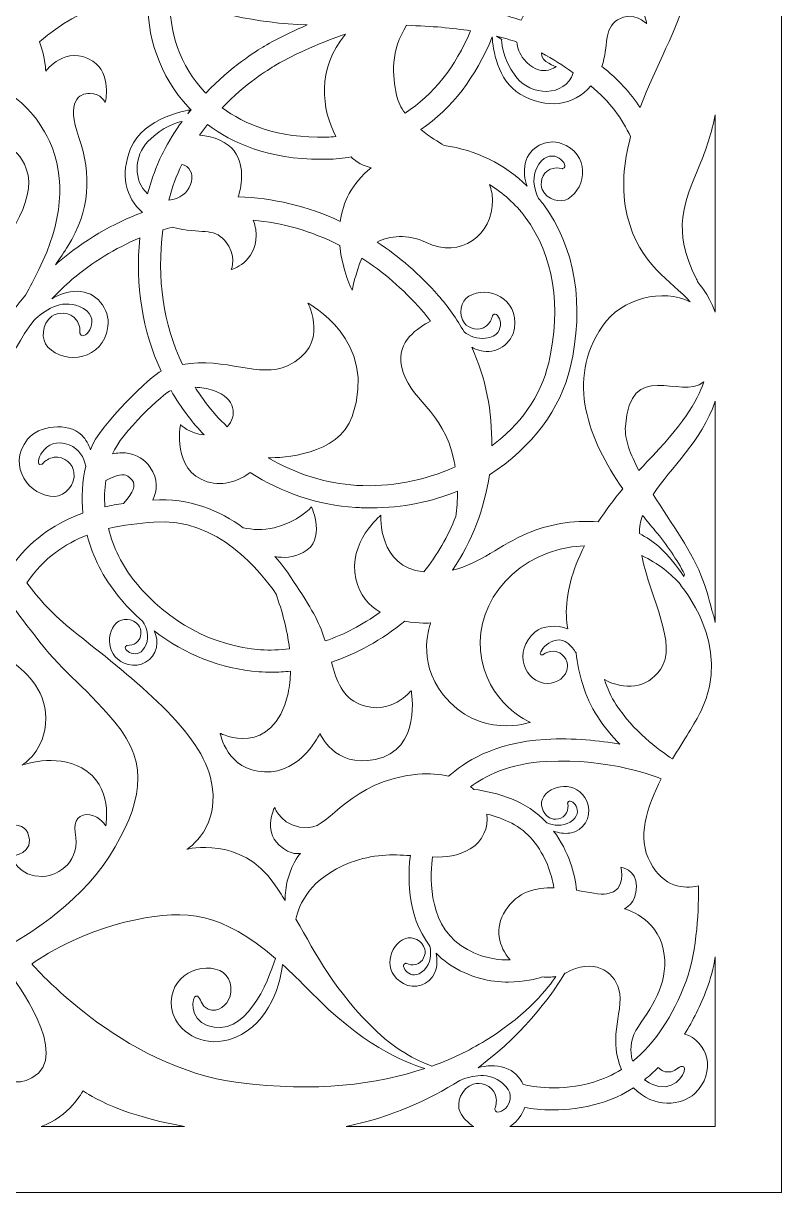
# Model space of a CAD drawing. Header units: inches. Extents: x 1.5 to 6.8, y -11.7 to 0.
# Drawn here: x 4.37 to 6.833, y -11.693 to -7.894 of the extents above; entities that cross this region are included whole.
import ezdxf

# ---------------------------------------------------------------- set-up
doc = ezdxf.new("R2010")
doc.units = ezdxf.units.IN
doc.header["$MEASUREMENT"] = 0
doc.layers.add('Layer 1', color=7, linetype='Continuous')

msp = doc.modelspace()

# ---------------------------------------------------------------- linework, layer by layer
at = {"layer": 'Layer 1', "lineweight": 0}
for points, knots in [([(6.416, -2.468), (6.3725, -2.2996), (6.2525, -1.928), (5.993, -1.6735), (5.6731, -1.3598), (5.4509, -1.284), (5.1934, -1.196), (5.0702, -1.1539), (4.9306, -1.106), (4.7617, -1.0254), (4.399, -0.8519), (4.2579, -0.3713), (4.2566, -0.3666), (4.2566, -0.3666), (4.1529, 0), (4.1529, 0), (4.1529, 0), (4.0493, -0.3666), (4.0493, -0.3666), (4.048, -0.3714), (3.9088, -0.851), (3.5442, -1.0254), (3.3753, -1.106), (3.2356, -1.1539), (3.1125, -1.196), (2.855, -1.284), (2.6327, -1.3598), (2.3129, -1.6735), (2.0534, -1.928), (1.9334, -2.2996), (1.8899, -2.468), (1.8899, -2.468), (1.473, -2.468), (1.473, -2.468), (1.473, -2.468), (1.473, -11.6929), (1.473, -11.6929), (1.473, -11.6929), (6.8329, -11.6929), (6.8329, -11.6929), (6.8329, -11.6929), (6.8329, -2.468), (6.8329, -2.468), (6.8329, -2.468), (6.416, -2.468), (6.416, -2.468)], [0, 0, 0, 0, 1, 1, 1, 2, 2, 2, 3, 3, 3, 4, 4, 4, 5, 5, 5, 6, 6, 6, 7, 7, 7, 8, 8, 8, 9, 9, 9, 10, 10, 10, 11, 11, 11, 12, 12, 12, 13, 13, 13, 14, 14, 14, 15, 15, 15, 15]), ([(6.2864, -7.7877), (6.2174, -7.7843), (6.1935, -7.822), (6.1935, -7.822), (6.1935, -7.822), (6.1156, -7.7818), (6.0436, -7.819), (6.0216, -7.8303), (6.0001, -7.8544), (5.9866, -7.8832), (5.9655, -7.876), (5.9427, -7.8695), (5.9183, -7.8636), (5.9292, -7.8271), (5.9386, -7.789), (5.9455, -7.7491), (5.9622, -7.6534), (5.9604, -7.5577), (5.9416, -7.4667), (5.9995, -7.5055), (6.0755, -7.5361), (6.1726, -7.5361), (6.1931, -7.5361), (6.2147, -7.5346), (6.2372, -7.5316), (6.3451, -7.5174), (6.4229, -7.4757), (6.4792, -7.4238), (6.5269, -7.5347), (6.555, -7.6683), (6.5204, -7.81), (6.4967, -7.9071), (6.4241, -8.0318), (6.373, -8.1672), (6.3426, -8.1203), (6.3019, -8.0743), (6.2487, -8.0335), (6.2726, -7.9661), (6.2528, -7.9119), (6.3, -7.8819), (6.3514, -7.8491), (6.3944, -7.8952), (6.3944, -7.8952), (6.3944, -7.8952), (6.381, -7.7922), (6.2864, -7.7877)], [0, 0, 0, 0, 1, 1, 1, 2, 2, 2, 3, 3, 3, 4, 4, 4, 5, 5, 5, 6, 6, 6, 7, 7, 7, 8, 8, 8, 9, 9, 9, 10, 10, 10, 11, 11, 11, 12, 12, 12, 13, 13, 13, 14, 14, 14, 15, 15, 15, 15]), ([(4.514, -8.6174), (4.5859, -8.5037), (4.5919, -8.3842), (4.55, -8.2645), (4.5081, -8.1449), (4.55, -8.121), (4.5859, -8.121), (4.6219, -8.121), (4.6355, -8.151), (4.6355, -8.151), (4.6355, -8.151), (4.658, -8.0568), (4.595, -8.0164), (4.507, -7.96), (4.442, -8.0493), (4.442, -8.0493), (4.442, -8.0493), (4.4419, -8.0077), (4.4221, -7.9539), (4.5596, -7.8301), (4.7182, -7.8044), (4.7746, -7.7995), (4.7668, -7.934), (4.8134, -8.0663), (4.9052, -8.165), (4.908, -8.1681), (4.9111, -8.1713), (4.9143, -8.1744), (4.9107, -8.1786), (4.9072, -8.1827), (4.9037, -8.1871), (4.9037, -8.1871), (4.91, -8.1748), (4.91, -8.1748), (4.91, -8.1748), (4.7598, -8.1967), (4.718, -8.3004), (4.684, -8.3846), (4.7007, -8.4598), (4.7565, -8.5081), (4.66, -8.5438), (4.5671, -8.5978), (4.4815, -8.6709), (4.4789, -8.6732), (4.4763, -8.6756), (4.4736, -8.678), (4.4886, -8.6563), (4.5025, -8.6354), (4.514, -8.6174)], [0, 0, 0, 0, 1, 1, 1, 2, 2, 2, 3, 3, 3, 4, 4, 4, 5, 5, 5, 6, 6, 6, 7, 7, 7, 8, 8, 8, 9, 9, 9, 10, 10, 10, 11, 11, 11, 12, 12, 12, 13, 13, 13, 14, 14, 14, 15, 15, 15, 16, 16, 16, 16]), ([(5.1527, -7.9674), (5.1259, -7.9831), (5.0445, -8.0339), (4.9618, -8.1202), (4.9605, -8.1189), (4.9592, -8.1175), (4.9579, -8.1162), (4.8799, -8.0323), (4.8402, -7.9198), (4.8463, -7.8051), (4.9755, -7.8578), (5.1245, -7.8926), (5.2919, -7.8986), (5.2435, -7.9191), (5.1953, -7.9427), (5.1527, -7.9674)], [0, 0, 0, 0, 1, 1, 1, 2, 2, 2, 3, 3, 3, 4, 4, 4, 5, 5, 5, 5]), ([(5.5817, -8.1269), (5.5681, -8.0636), (5.5619, -7.9812), (5.6145, -7.8998), (5.6967, -7.9024), (5.7645, -7.9086), (5.8224, -7.9176), (5.7738, -8.0345), (5.7008, -8.1259), (5.6098, -8.1852), (5.5965, -8.1672), (5.5861, -8.1477), (5.5817, -8.1269)], [0, 0, 0, 0, 1, 1, 1, 2, 2, 2, 3, 3, 3, 4, 4, 4, 4]), ([(5.385, -8.2613), (5.3747, -8.2621), (5.3645, -8.2631), (5.3541, -8.2633), (5.1949, -8.2673), (5.0866, -8.2208), (5.0154, -8.1676), (5.0906, -8.0898), (5.1646, -8.0436), (5.1889, -8.0295), (5.256, -7.9905), (5.341, -7.9534), (5.4159, -7.9285), (5.3223, -8.0412), (5.3382, -8.1734), (5.385, -8.2613)], [0, 0, 0, 0, 1, 1, 1, 2, 2, 2, 3, 3, 3, 4, 4, 4, 5, 5, 5, 5]), ([(6.3167, -9.4063), (6.2867, -9.4425), (6.26, -9.4783), (6.2372, -9.5136), (6.1542, -9.5061), (6.071, -9.5234), (6.0076, -9.5502), (5.9182, -9.5878), (5.8549, -9.649), (5.7639, -9.6699), (5.8271, -9.5763), (5.8676, -9.4699), (5.8837, -9.3602), (6.023, -9.2724), (6.1158, -9.1421), (6.1462, -9.0125), (6.1939, -8.8094), (6.1626, -8.6206), (6.0579, -8.4803), (6.0532, -8.4742), (6.048, -8.4688), (6.0432, -8.4629), (6.0279, -8.4305), (6.0184, -8.3879), (6.0441, -8.3511), (6.0892, -8.2866), (6.1489, -8.3586), (6.122, -8.3651), (6.1212, -8.3653), (6.1204, -8.3656), (6.1196, -8.3658), (6.1072, -8.362), (6.0938, -8.3622), (6.0811, -8.3677), (6.0522, -8.3797), (6.0471, -8.4158), (6.0555, -8.4337), (6.071, -8.4668), (6.1137, -8.4788), (6.1396, -8.4632), (6.2003, -8.4262), (6.2107, -8.3165), (6.1169, -8.2834), (6.0708, -8.267), (6.0119, -8.2943), (6.0002, -8.3483), (5.9943, -8.3753), (5.998, -8.4003), (6.0064, -8.4226), (5.933, -8.3508), (5.8403, -8.305), (5.7368, -8.2901), (5.7185, -8.28), (5.6894, -8.2621), (5.6611, -8.2386), (5.7608, -8.1702), (5.8403, -8.0676), (5.8926, -7.9377), (5.8949, -7.9748), (5.9085, -8.0792), (5.9838, -8.1235), (6.0696, -8.1737), (6.1577, -8.1622), (6.2129, -8.0968), (6.2746, -8.1465), (6.3154, -8.205), (6.3424, -8.2616), (6.3197, -8.3461), (6.3108, -8.4328), (6.3315, -8.5187), (6.3703, -8.6791), (6.4761, -8.7306), (6.5359, -8.7983), (6.4476, -8.7547), (6.3134, -8.7846), (6.2506, -8.8774), (6.1305, -9.0546), (6.206, -9.2457), (6.3167, -9.4063)], [0, 0, 0, 0, 1, 1, 1, 2, 2, 2, 3, 3, 3, 4, 4, 4, 5, 5, 5, 6, 6, 6, 7, 7, 7, 8, 8, 8, 9, 9, 9, 10, 10, 10, 11, 11, 11, 12, 12, 12, 13, 13, 13, 14, 14, 14, 15, 15, 15, 16, 16, 16, 17, 17, 17, 18, 18, 18, 19, 19, 19, 20, 20, 20, 21, 21, 21, 22, 22, 22, 23, 23, 23, 24, 24, 24, 25, 25, 25, 26, 26, 26, 26]), ([(5.9068, -7.9346), (5.9305, -7.9405), (5.9525, -7.9472), (5.9727, -7.9543), (5.9746, -7.9736), (5.9816, -7.9923), (5.9953, -8.0094), (6.0492, -8.0753), (6.1004, -8.0339), (6.1004, -8.0339), (6.1004, -8.0339), (6.0519, -8.0204), (6.0523, -7.989), (6.0899, -8.0088), (6.1227, -8.0309), (6.1561, -8.0545), (6.1296, -8.1341), (6.0168, -8.1305), (5.9693, -8.0662), (5.9211, -8.001), (5.9234, -7.9464), (5.9234, -7.9464), (5.9234, -7.9464), (5.9068, -7.9346), (5.9068, -7.9346)], [0, 0, 0, 0, 1, 1, 1, 2, 2, 2, 3, 3, 3, 4, 4, 4, 5, 5, 5, 6, 6, 6, 7, 7, 7, 8, 8, 8, 8]), ([(3.8482, -8.2764), (3.8877, -8.1903), (3.9465, -8.1383), (4.002, -8.1066), (4.0427, -8.1774), (4.0653, -8.2454), (4.0771, -8.2899), (4.023, -8.277), (3.955, -8.2812), (3.9232, -8.3662), (3.8837, -8.4718), (4.0042, -8.6218), (4.0716, -8.7115), (4.1226, -8.7792), (4.1428, -8.8366), (4.1495, -8.8607), (4.1495, -8.8607), (4.1495, -8.8729), (4.1495, -8.8729), (4.1495, -8.8729), (4.1502, -8.8703), (4.1511, -8.8667), (4.152, -8.8703), (4.1526, -8.8729), (4.1526, -8.8729), (4.1526, -8.8729), (4.1527, -8.8607), (4.1527, -8.8607), (4.1595, -8.8366), (4.1796, -8.7792), (4.2306, -8.7115), (4.2981, -8.6218), (4.4185, -8.4718), (4.3791, -8.3662), (4.3472, -8.2812), (4.2791, -8.277), (4.2251, -8.2899), (4.2369, -8.2454), (4.2596, -8.1774), (4.3002, -8.1066), (4.3558, -8.1383), (4.4145, -8.1903), (4.454, -8.2764), (4.5095, -8.3976), (4.4961, -8.5411), (4.4195, -8.6935), (4.405, -8.7223), (4.3903, -8.7504), (4.3759, -8.7769), (4.1524, -9.0407), (4.1228, -9.3896), (4.2941, -9.7151), (4.2628, -9.7731), (4.2501, -9.8385), (4.2454, -9.8903), (4.1966, -9.8337), (4.1704, -9.7745), (4.1571, -9.736), (4.1571, -9.736), (4.1451, -9.736), (4.1451, -9.736), (4.1319, -9.7745), (4.1056, -9.8337), (4.0568, -9.8903), (4.0521, -9.8385), (4.0394, -9.7731), (4.008, -9.7151), (4.1795, -9.3896), (4.1499, -9.0407), (3.9263, -8.7769), (3.9119, -8.7504), (3.8971, -8.7223), (3.8827, -8.6935), (3.8062, -8.5411), (3.7927, -8.3976), (3.8482, -8.2764)], [0, 0, 0, 0, 1, 1, 1, 2, 2, 2, 3, 3, 3, 4, 4, 4, 5, 5, 5, 6, 6, 6, 7, 7, 7, 8, 8, 8, 9, 9, 9, 10, 10, 10, 11, 11, 11, 12, 12, 12, 13, 13, 13, 14, 14, 14, 15, 15, 15, 16, 16, 16, 17, 17, 17, 18, 18, 18, 19, 19, 19, 20, 20, 20, 21, 21, 21, 22, 22, 22, 23, 23, 23, 24, 24, 24, 25, 25, 25, 25]), ([(6.5629, -8.7389), (6.5607, -8.7342), (6.5588, -8.7297), (6.5564, -8.7249), (6.4753, -8.5636), (6.5155, -8.4747), (6.5654, -8.3572), (6.5886, -8.3025), (6.6056, -8.2471), (6.6175, -8.191), (6.6175, -8.191), (6.6175, -8.8319), (6.6175, -8.8319), (6.5937, -8.7704), (6.5624, -8.7368), (6.5624, -8.7368), (6.5624, -8.7368), (6.5626, -8.7377), (6.5629, -8.7389)], [0, 0, 0, 0, 1, 1, 1, 2, 2, 2, 3, 3, 3, 4, 4, 4, 5, 5, 5, 6, 6, 6, 6]), ([(4.7749, -8.2764), (4.8236, -8.228), (4.8697, -8.215), (4.8856, -8.2118), (4.8632, -8.2428), (4.842, -8.2764), (4.8235, -8.3133), (4.8175, -8.3225), (4.8135, -8.3313), (4.8112, -8.3395), (4.796, -8.3731), (4.7829, -8.4089), (4.7729, -8.447), (4.7272, -8.4076), (4.7277, -8.3235), (4.7749, -8.2764)], [0, 0, 0, 0, 1, 1, 1, 2, 2, 2, 3, 3, 3, 4, 4, 4, 5, 5, 5, 5]), ([(5.3992, -8.5369), (5.2926, -8.4873), (5.1802, -8.4606), (5.0673, -8.4571), (5.0763, -8.4299), (5.0929, -8.3615), (5.0539, -8.3079), (5.034, -8.2806), (4.9883, -8.2593), (4.9414, -8.2568), (4.9501, -8.2446), (4.9589, -8.233), (4.9679, -8.2218), (5.0468, -8.282), (5.1652, -8.3352), (5.3373, -8.3352), (5.3433, -8.3352), (5.3495, -8.3352), (5.3557, -8.3351), (5.3826, -8.3344), (5.4087, -8.3316), (5.4343, -8.3276), (5.4474, -8.3399), (5.4607, -8.3491), (5.4737, -8.3542), (5.4827, -8.3576), (5.4911, -8.3602), (5.4996, -8.3628), (5.4354, -8.4141), (5.4074, -8.4766), (5.3992, -8.5369)], [0, 0, 0, 0, 1, 1, 1, 2, 2, 2, 3, 3, 3, 4, 4, 4, 5, 5, 5, 6, 6, 6, 7, 7, 7, 8, 8, 8, 9, 9, 9, 10, 10, 10, 10]), ([(4.8418, -8.4682), (4.8525, -8.4266), (4.867, -8.3875), (4.8846, -8.3517), (4.887, -8.3524), (4.8894, -8.3531), (4.8919, -8.3542), (4.9413, -8.376), (4.9153, -8.4625), (4.8418, -8.4682)], [0, 0, 0, 0, 1, 1, 1, 2, 2, 2, 3, 3, 3, 3]), ([(5.8837, -8.4175), (5.928, -8.4445), (5.9676, -8.4797), (6.0001, -8.5233), (6.092, -8.6461), (6.119, -8.8142), (6.0761, -8.996), (6.0497, -9.109), (5.9807, -9.1997), (5.891, -9.2662), (5.8933, -9.1561), (5.872, -9.0458), (5.8261, -8.9454), (5.8343, -8.9499), (5.8431, -8.9539), (5.8529, -8.9567), (5.9062, -8.9718), (5.9581, -8.9326), (5.9651, -8.8842), (5.9795, -8.7862), (5.8777, -8.7439), (5.8163, -8.7802), (5.7903, -8.7957), (5.781, -8.8388), (5.8031, -8.8681), (5.815, -8.8838), (5.8492, -8.8963), (5.8736, -8.8765), (5.8844, -8.8678), (5.8909, -8.856), (5.8933, -8.8434), (5.8939, -8.8427), (5.8945, -8.8423), (5.8951, -8.8416), (5.9134, -8.8208), (5.9493, -8.9073), (5.8711, -8.9166), (5.8434, -8.9201), (5.8202, -8.9106), (5.8013, -8.8961), (5.778, -8.8541), (5.7501, -8.8143), (5.7175, -8.7775), (5.6565, -8.7088), (5.5898, -8.6512), (5.5192, -8.6042), (5.5588, -8.5831), (5.6167, -8.5766), (5.6777, -8.6053), (5.7916, -8.6592), (5.8936, -8.5814), (5.8936, -8.4677), (5.8936, -8.4517), (5.89, -8.4346), (5.8837, -8.4175)], [0, 0, 0, 0, 1, 1, 1, 2, 2, 2, 3, 3, 3, 4, 4, 4, 5, 5, 5, 6, 6, 6, 7, 7, 7, 8, 8, 8, 9, 9, 9, 10, 10, 10, 11, 11, 11, 12, 12, 12, 13, 13, 13, 14, 14, 14, 15, 15, 15, 16, 16, 16, 17, 17, 17, 18, 18, 18, 18]), ([(5.5982, -9.0075), (5.6207, -9.1198), (5.7331, -9.1421), (5.7692, -9.3169), (5.7704, -9.3231), (5.7712, -9.3289), (5.7722, -9.3349), (5.6709, -9.3802), (5.5579, -9.4011), (5.4526, -9.3948), (5.3526, -9.3886), (5.2538, -9.357), (5.1652, -9.3051), (5.2084, -9.3052), (5.393, -9.2979), (5.4377, -9.1705), (5.5248, -8.9223), (5.2938, -8.8027), (5.2938, -8.8027), (5.2938, -8.8027), (5.3688, -8.9402), (5.2278, -9.006), (5.1369, -9.0484), (5.0274, -8.9768), (4.8864, -9.0024), (4.8241, -8.8716), (4.8021, -8.7212), (4.8231, -8.5641), (4.8332, -8.5611), (4.8433, -8.5581), (4.8534, -8.5554), (4.9509, -8.5811), (4.9845, -8.5546), (5.0238, -8.5994), (5.0659, -8.6471), (5.0449, -8.6935), (5.0449, -8.6935), (5.0449, -8.6935), (5.1259, -8.6712), (5.1259, -8.5814), (5.1259, -8.5632), (5.1218, -8.547), (5.1157, -8.533), (5.21, -8.5414), (5.3052, -8.5678), (5.3974, -8.615), (5.4052, -8.6973), (5.4378, -8.7608), (5.4378, -8.7608), (5.4378, -8.7608), (5.4484, -8.7032), (5.4694, -8.6566), (5.537, -8.7003), (5.6023, -8.7557), (5.6636, -8.825), (5.674, -8.8367), (5.6833, -8.8493), (5.6927, -8.8616), (5.6521, -8.881), (5.582, -8.9266), (5.5982, -9.0075)], [0, 0, 0, 0, 1, 1, 1, 2, 2, 2, 3, 3, 3, 4, 4, 4, 5, 5, 5, 6, 6, 6, 7, 7, 7, 8, 8, 8, 9, 9, 9, 10, 10, 10, 11, 11, 11, 12, 12, 12, 13, 13, 13, 14, 14, 14, 15, 15, 15, 16, 16, 16, 17, 17, 17, 18, 18, 18, 19, 19, 19, 20, 20, 20, 20]), ([(4.4713, -9.4306), (4.5057, -9.4301), (4.5392, -9.3926), (4.5339, -9.3515), (4.531, -9.3291), (4.5042, -9.2977), (4.469, -9.3036), (4.4534, -9.3061), (4.4404, -9.3142), (4.4309, -9.3253), (4.43, -9.3256), (4.4292, -9.3258), (4.4282, -9.326), (4.3985, -9.3361), (4.436, -9.2287), (4.5185, -9.2632), (4.5512, -9.2768), (4.5661, -9.3036), (4.5719, -9.3323), (4.5608, -9.3823), (4.5575, -9.4337), (4.5631, -9.4852), (4.4806, -9.5142), (4.4041, -9.5626), (4.3404, -9.6449), (4.2115, -9.3714), (4.2341, -9.0847), (4.4037, -8.8586), (4.4357, -8.8277), (4.4917, -8.7882), (4.5514, -8.8131), (4.634, -8.8475), (4.5681, -8.9309), (4.5545, -8.9026), (4.554, -8.9017), (4.5535, -8.901), (4.5531, -8.9001), (4.5543, -8.8856), (4.5509, -8.8706), (4.5419, -8.8579), (4.5213, -8.8287), (4.48, -8.8319), (4.462, -8.8454), (4.429, -8.8706), (4.4257, -8.9205), (4.4494, -8.9454), (4.5052, -9.0039), (4.6296, -8.9891), (4.6442, -8.8775), (4.6514, -8.8225), (4.607, -8.7639), (4.544, -8.7639), (4.5124, -8.7639), (4.485, -8.7739), (4.4621, -8.7888), (4.4829, -8.7668), (4.5047, -8.7456), (4.5284, -8.7252), (4.5935, -8.6696), (4.6678, -8.6241), (4.7477, -8.5908), (4.7329, -8.7449), (4.7566, -8.8927), (4.8168, -9.0234), (4.7906, -9.0349), (4.6161, -9.1966), (4.5872, -9.2791), (4.582, -9.2623), (4.5732, -9.2461), (4.559, -9.2318), (4.5148, -9.187), (4.4172, -9.201), (4.3831, -9.2448), (4.3136, -9.3334), (4.3903, -9.4322), (4.4713, -9.4306)], [0, 0, 0, 0, 1, 1, 1, 2, 2, 2, 3, 3, 3, 4, 4, 4, 5, 5, 5, 6, 6, 6, 7, 7, 7, 8, 8, 8, 9, 9, 9, 10, 10, 10, 11, 11, 11, 12, 12, 12, 13, 13, 13, 14, 14, 14, 15, 15, 15, 16, 16, 16, 17, 17, 17, 18, 18, 18, 19, 19, 19, 20, 20, 20, 21, 21, 21, 22, 22, 22, 23, 23, 23, 24, 24, 24, 25, 25, 25, 25]), ([(6.3693, -9.3467), (6.341, -9.294), (6.3226, -9.2451), (6.3254, -9.2032), (6.3406, -8.9804), (6.5037, -9.1186), (6.5806, -9.0588), (6.5586, -9.1222), (6.5092, -9.2015), (6.3944, -9.3198), (6.3857, -9.3288), (6.3775, -9.3377), (6.3693, -9.3467)], [0, 0, 0, 0, 1, 1, 1, 2, 2, 2, 3, 3, 3, 4, 4, 4, 4]), ([(5.0319, -9.2045), (5.0064, -9.1799), (4.9825, -9.1534), (4.9609, -9.1249), (4.9488, -9.109), (4.9377, -9.0925), (4.9271, -9.0758), (4.9469, -9.0765), (4.9673, -9.0799), (4.9878, -9.0868), (5.0609, -9.1116), (5.0641, -9.1703), (5.0319, -9.2045)], [0, 0, 0, 0, 1, 1, 1, 2, 2, 2, 3, 3, 3, 4, 4, 4, 4]), ([(5.4497, -9.6982), (5.4617, -9.7517), (5.4926, -9.7853), (5.5284, -9.8067), (5.4707, -9.8482), (5.411, -9.8796), (5.3502, -9.9001), (5.3422, -9.8751), (5.3326, -9.8496), (5.3192, -9.8238), (5.305, -9.7963), (5.2382, -9.6836), (5.1866, -9.6257), (5.2142, -9.6314), (5.246, -9.6302), (5.2788, -9.613), (5.3552, -9.5726), (5.3058, -9.465), (5.3058, -9.465), (5.3058, -9.465), (5.2608, -9.5143), (5.1843, -9.5322), (5.1479, -9.5408), (5.114, -9.5391), (5.084, -9.5326), (5.0075, -9.477), (4.9088, -9.4341), (4.7896, -9.4427), (4.8042, -9.4117), (4.809, -9.3749), (4.7818, -9.3366), (4.763, -9.31), (4.7371, -9.2938), (4.7069, -9.2897), (4.6906, -9.2875), (4.6744, -9.2891), (4.6592, -9.2925), (4.6845, -9.226), (4.827, -9.093), (4.8493, -9.0863), (4.8656, -9.1146), (4.8836, -9.1421), (4.9036, -9.1683), (4.9201, -9.1899), (4.9378, -9.2108), (4.9565, -9.2304), (4.9107, -9.2273), (4.8799, -9.1974), (4.8799, -9.1974), (4.8799, -9.1974), (4.8507, -9.3474), (4.9669, -9.3827), (5.0231, -9.3998), (5.072, -9.378), (5.1059, -9.3531), (5.2099, -9.4188), (5.3282, -9.459), (5.4482, -9.4665), (5.4654, -9.4675), (5.4823, -9.4679), (5.4991, -9.4679), (5.6028, -9.4679), (5.6968, -9.4476), (5.7796, -9.4136), (5.78, -9.4437), (5.7777, -9.4715), (5.7741, -9.4962), (5.7493, -9.5605), (5.7145, -9.6211), (5.67, -9.6757), (5.5217, -9.662), (5.5307, -9.4919), (5.5307, -9.4919), (5.5307, -9.4919), (5.4232, -9.5791), (5.4497, -9.6982)], [0, 0, 0, 0, 1, 1, 1, 2, 2, 2, 3, 3, 3, 4, 4, 4, 5, 5, 5, 6, 6, 6, 7, 7, 7, 8, 8, 8, 9, 9, 9, 10, 10, 10, 11, 11, 11, 12, 12, 12, 13, 13, 13, 14, 14, 14, 15, 15, 15, 16, 16, 16, 17, 17, 17, 18, 18, 18, 19, 19, 19, 20, 20, 20, 21, 21, 21, 22, 22, 22, 23, 23, 23, 24, 24, 24, 25, 25, 25, 25]), ([(6.5774, -9.7026), (6.5452, -9.6146), (6.474, -9.5166), (6.4154, -9.4243), (6.4731, -9.3371), (6.5714, -9.2528), (6.6175, -9.1215), (6.6175, -9.1215), (6.6175, -9.8401), (6.6175, -9.8401), (6.6142, -9.8254), (6.6105, -9.8121), (6.6063, -9.8009), (6.6002, -9.7727), (6.591, -9.74), (6.5774, -9.7026)], [0, 0, 0, 0, 1, 1, 1, 2, 2, 2, 3, 3, 3, 4, 4, 4, 5, 5, 5, 5]), ([(4.6372, -9.3794), (4.6535, -9.3697), (4.6779, -9.3585), (4.6974, -9.3608), (4.7037, -9.3618), (4.7134, -9.3645), (4.7231, -9.378), (4.7357, -9.3958), (4.7286, -9.4147), (4.6947, -9.4532), (4.6745, -9.4563), (4.6544, -9.46), (4.6345, -9.4645), (4.6324, -9.436), (4.6333, -9.4076), (4.6372, -9.3794)], [0, 0, 0, 0, 1, 1, 1, 2, 2, 2, 3, 3, 3, 4, 4, 4, 5, 5, 5, 5]), ([(4.7928, -9.5142), (5.0007, -9.4969), (5.1439, -9.6787), (5.1904, -9.7478), (5.2099, -9.8022), (5.227, -9.864), (5.2342, -9.9261), (5.2027, -9.9296), (5.1711, -9.931), (5.1396, -9.9288), (4.9862, -9.9178), (4.8386, -9.8382), (4.7347, -9.7108), (4.6904, -9.6563), (4.6612, -9.5965), (4.6459, -9.5351), (4.6951, -9.5235), (4.7449, -9.5181), (4.7928, -9.5142)], [0, 0, 0, 0, 1, 1, 1, 2, 2, 2, 3, 3, 3, 4, 4, 4, 5, 5, 5, 6, 6, 6, 6]), ([(6.4214, -9.5413), (6.4607, -9.5873), (6.4924, -9.6361), (6.5179, -9.6832), (6.5179, -9.6832), (6.5153, -9.6912), (6.5153, -9.6912), (6.493, -9.6565), (6.4663, -9.623), (6.4349, -9.5949), (6.4149, -9.5772), (6.3934, -9.5629), (6.3708, -9.5514), (6.3709, -9.5306), (6.3746, -9.5111), (6.381, -9.4922), (6.3945, -9.509), (6.408, -9.5255), (6.4214, -9.5413)], [0, 0, 0, 0, 1, 1, 1, 2, 2, 2, 3, 3, 3, 4, 4, 4, 5, 5, 5, 6, 6, 6, 6]), ([(5.751, -10.34), (5.7224, -10.3328), (5.6893, -10.33), (5.6506, -10.3336), (5.4287, -10.3545), (5.3688, -10.504), (5.2968, -10.5069), (5.2098, -10.5106), (5.1858, -10.4412), (5.1858, -10.4412), (5.1858, -10.4412), (5.1468, -10.513), (5.2008, -10.5638), (5.2383, -10.5991), (5.2698, -10.5907), (5.2698, -10.5907), (5.2698, -10.5907), (5.2458, -10.6116), (5.2278, -10.6773), (5.2221, -10.6981), (5.22, -10.7217), (5.2199, -10.7442), (5.2086, -10.7259), (5.1969, -10.7076), (5.1843, -10.6894), (5.0763, -10.5322), (4.9009, -10.5772), (4.9009, -10.5772), (4.9009, -10.5772), (5.0178, -10.5054), (4.9774, -10.344), (4.9369, -10.1826), (4.7077, -10.0073), (4.532, -9.8686), (4.4679, -9.818), (4.4188, -9.7632), (4.381, -9.7109), (4.4362, -9.6304), (4.5043, -9.5841), (4.5766, -9.5564), (4.595, -9.6261), (4.6285, -9.6942), (4.6788, -9.756), (4.7026, -9.7853), (4.7291, -9.8118), (4.7567, -9.8363), (4.7705, -9.8574), (4.7793, -9.884), (4.7683, -9.912), (4.7451, -9.9712), (4.6844, -9.9258), (4.7044, -9.9157), (4.705, -9.9153), (4.7054, -9.915), (4.7061, -9.9146), (4.7165, -9.9153), (4.7271, -9.9126), (4.7362, -9.906), (4.7566, -9.8908), (4.7537, -9.8615), (4.7436, -9.849), (4.7251, -9.8258), (4.6893, -9.8245), (4.6719, -9.8416), (4.6309, -9.8824), (4.6438, -9.9706), (4.7239, -9.9791), (4.7634, -9.9833), (4.8045, -9.9506), (4.8034, -9.9059), (4.8031, -9.8916), (4.7993, -9.8789), (4.7942, -9.8671), (4.8942, -9.9442), (5.0124, -9.9915), (5.1344, -10.0003), (5.1485, -10.0014), (5.1627, -10.0018), (5.1767, -10.0018), (5.1971, -10.0018), (5.2174, -10.0007), (5.2376, -9.9986), (5.237, -10.0232), (5.2346, -10.0471), (5.2293, -10.0705), (5.1798, -10.2857), (5.0088, -10.2005), (5.0088, -10.2005), (5.0088, -10.2005), (5.0314, -10.3216), (5.1528, -10.3261), (5.2743, -10.3305), (5.3328, -10.2005), (5.3328, -10.2005), (5.3328, -10.2005), (5.3787, -10.3132), (5.5126, -10.2857), (5.6657, -10.2543), (5.6297, -10.0614), (5.6297, -10.0614), (5.6297, -10.0614), (5.5622, -10.1467), (5.4632, -10.1063), (5.4055, -10.0826), (5.3876, -10.0318), (5.3702, -9.9696), (5.4525, -9.9422), (5.5326, -9.8974), (5.6088, -9.836), (5.6549, -9.8448), (5.6927, -9.8416), (5.6927, -9.8416), (5.6927, -9.8416), (5.6443, -9.9626), (5.7331, -10.0749), (5.8501, -10.223), (6.0165, -10.1646), (6.0165, -10.1646), (6.0165, -10.1646), (5.8727, -10.1063), (5.8547, -9.9315), (5.8387, -9.7764), (5.9706, -9.6021), (6.1924, -9.591), (6.1516, -9.6719), (6.1312, -9.7487), (6.1335, -9.8192), (6.134, -9.8335), (6.1359, -9.8472), (6.1385, -9.8606), (6.1024, -9.8465), (6.0557, -9.8504), (6.0314, -9.8714), (5.9597, -9.9327), (5.9956, -10.0374), (6.0732, -10.0383), (6.1018, -10.0386), (6.135, -10.0182), (6.1374, -9.9835), (6.1387, -9.9649), (6.1219, -9.9346), (6.0921, -9.9337), (6.079, -9.9333), (6.0669, -9.9379), (6.0573, -9.9451), (6.0564, -9.9453), (6.0558, -9.9452), (6.055, -9.9454), (6.0289, -9.9489), (6.0915, -9.8671), (6.1393, -9.9086), (6.1495, -9.9176), (6.1581, -9.928), (6.1651, -9.9393), (6.1728, -10.0038), (6.1918, -10.0801), (6.2353, -10.1467), (6.2573, -10.1804), (6.2822, -10.2102), (6.3075, -10.2362), (6.2414, -10.2239), (6.1587, -10.215), (6.0656, -10.22), (5.8969, -10.229), (5.7969, -10.298), (5.751, -10.34)], [0, 0, 0, 0, 1, 1, 1, 2, 2, 2, 3, 3, 3, 4, 4, 4, 5, 5, 5, 6, 6, 6, 7, 7, 7, 8, 8, 8, 9, 9, 9, 10, 10, 10, 11, 11, 11, 12, 12, 12, 13, 13, 13, 14, 14, 14, 15, 15, 15, 16, 16, 16, 17, 17, 17, 18, 18, 18, 19, 19, 19, 20, 20, 20, 21, 21, 21, 22, 22, 22, 23, 23, 23, 24, 24, 24, 25, 25, 25, 26, 26, 26, 27, 27, 27, 28, 28, 28, 29, 29, 29, 30, 30, 30, 31, 31, 31, 32, 32, 32, 33, 33, 33, 34, 34, 34, 35, 35, 35, 36, 36, 36, 37, 37, 37, 38, 38, 38, 39, 39, 39, 40, 40, 40, 41, 41, 41, 42, 42, 42, 43, 43, 43, 44, 44, 44, 45, 45, 45, 46, 46, 46, 47, 47, 47, 48, 48, 48, 49, 49, 49, 50, 50, 50, 51, 51, 51, 52, 52, 52, 53, 53, 53, 54, 54, 54, 55, 55, 55, 55]), ([(6.4784, -10.2835), (6.4309, -10.2528), (6.3517, -10.1931), (6.2957, -10.1076), (6.2788, -10.0818), (6.2665, -10.054), (6.2573, -10.0259), (6.3212, -10.0604), (6.3951, -10.0562), (6.4394, -9.9926), (6.4968, -9.9106), (6.4066, -9.7635), (6.3785, -9.6231), (6.4314, -9.6469), (6.4733, -9.6815), (6.506, -9.7189), (6.506, -9.7189), (6.5055, -9.7206), (6.5055, -9.7206), (6.5055, -9.7206), (6.6748, -9.9134), (6.5714, -10.1273), (6.5514, -10.1687), (6.5142, -10.2235), (6.4784, -10.2835)], [0, 0, 0, 0, 1, 1, 1, 2, 2, 2, 3, 3, 3, 4, 4, 4, 5, 5, 5, 6, 6, 6, 7, 7, 7, 8, 8, 8, 8]), ([(4.226, -10.6086), (4.2351, -10.483), (4.3651, -10.4779), (4.3835, -10.5234), (4.4121, -10.5936), (4.3296, -10.5997), (4.3296, -10.5997), (4.3296, -10.5997), (4.3534, -10.6697), (4.433, -10.6654), (4.487, -10.6624), (4.556, -10.6145), (4.538, -10.5219), (4.531, -10.4854), (4.5526, -10.459), (4.5859, -10.4652), (4.6193, -10.4712), (4.637, -10.501), (4.637, -10.501), (4.637, -10.501), (4.664, -10.371), (4.559, -10.3126), (4.4728, -10.2647), (4.3655, -10.3037), (4.3655, -10.3037), (4.3655, -10.3037), (4.442, -10.259), (4.442, -10.1512), (4.442, -10.0525), (4.3705, -9.9945), (4.3251, -9.9628), (4.3216, -9.9603), (4.3184, -9.9576), (4.315, -9.9551), (4.3145, -9.9214), (4.3169, -9.8547), (4.3388, -9.792), (4.3588, -9.8237), (4.4079, -9.8835), (4.4079, -9.8835), (4.489, -9.9955), (4.5587, -10.0359), (4.6669, -10.1646), (4.7839, -10.3037), (4.7525, -10.4336), (4.6489, -10.5997), (4.5455, -10.7656), (4.3431, -10.8777), (4.3431, -10.8777), (4.3431, -10.8777), (4.2171, -10.7341), (4.226, -10.6086)], [0, 0, 0, 0, 1, 1, 1, 2, 2, 2, 3, 3, 3, 4, 4, 4, 5, 5, 5, 6, 6, 6, 7, 7, 7, 8, 8, 8, 9, 9, 9, 10, 10, 10, 11, 11, 11, 12, 12, 12, 13, 13, 13, 14, 14, 14, 15, 15, 15, 16, 16, 16, 17, 17, 17, 17]), ([(6.3493, -11.2656), (6.3483, -11.2624), (6.3469, -11.2593), (6.3461, -11.2559), (6.3461, -11.2556), (6.3459, -11.2552), (6.3459, -11.2547), (6.3455, -11.2534), (6.3453, -11.2519), (6.345, -11.2504), (6.3406, -11.2241), (6.3425, -11.1891), (6.3675, -11.1527), (6.4185, -11.0781), (6.4694, -11.0033), (6.4485, -10.9016), (6.4275, -10.8), (6.3225, -10.7701), (6.3225, -10.7701), (6.3225, -10.7701), (6.3615, -10.7552), (6.3615, -10.6984), (6.3615, -10.6414), (6.3104, -10.6356), (6.3104, -10.6356), (6.3104, -10.6356), (6.3315, -10.7131), (6.2655, -10.7223), (6.243, -10.7253), (6.2073, -10.7171), (6.1669, -10.7104), (6.1607, -10.6554), (6.1417, -10.5852), (6.0922, -10.5179), (6.1081, -10.5241), (6.1258, -10.5273), (6.1453, -10.5244), (6.1898, -10.5181), (6.2151, -10.4722), (6.2044, -10.4342), (6.1827, -10.3568), (6.0933, -10.359), (6.0599, -10.4058), (6.0458, -10.4259), (6.0532, -10.4609), (6.0791, -10.4753), (6.0931, -10.483), (6.1227, -10.481), (6.1341, -10.4584), (6.1393, -10.4484), (6.1402, -10.4375), (6.1377, -10.4274), (6.138, -10.4267), (6.1383, -10.4262), (6.1385, -10.4255), (6.1452, -10.4041), (6.2003, -10.4562), (6.1455, -10.4889), (6.1199, -10.5043), (6.0928, -10.5004), (6.0697, -10.4908), (6.0042, -10.4195), (5.9081, -10.3922), (5.8334, -10.3826), (5.8302, -10.3796), (5.8262, -10.3767), (5.8225, -10.3739), (5.8669, -10.3405), (5.9462, -10.2982), (6.0696, -10.2916), (6.2768, -10.2807), (6.4326, -10.3441), (6.4421, -10.3482), (6.3942, -10.4407), (6.3626, -10.5395), (6.4064, -10.6205), (6.4498, -10.7009), (6.5142, -10.7068), (6.563, -10.6961), (6.5634, -10.7584), (6.56, -10.9072), (6.5228, -11.0055), (6.4789, -11.1213), (6.4207, -11.208), (6.3493, -11.2656)], [0, 0, 0, 0, 1, 1, 1, 2, 2, 2, 3, 3, 3, 4, 4, 4, 5, 5, 5, 6, 6, 6, 7, 7, 7, 8, 8, 8, 9, 9, 9, 10, 10, 10, 11, 11, 11, 12, 12, 12, 13, 13, 13, 14, 14, 14, 15, 15, 15, 16, 16, 16, 17, 17, 17, 18, 18, 18, 19, 19, 19, 20, 20, 20, 21, 21, 21, 22, 22, 22, 23, 23, 23, 24, 24, 24, 25, 25, 25, 26, 26, 26, 27, 27, 27, 28, 28, 28, 28]), ([(5.8754, -10.4632), (5.9293, -10.4762), (5.9865, -10.5008), (6.0246, -10.5475), (6.0673, -10.5998), (6.0855, -10.6562), (6.093, -10.7024), (6.0341, -10.701), (5.9749, -10.715), (5.9356, -10.776), (5.8983, -10.8341), (5.9135, -10.8941), (5.9514, -10.9367), (5.9052, -10.9375), (5.847, -10.9285), (5.7911, -10.89), (5.6785, -10.8127), (5.6922, -10.6496), (5.6987, -10.6023), (5.7422, -10.6037), (5.7825, -10.5997), (5.8216, -10.5758), (5.8625, -10.5507), (5.8807, -10.5069), (5.8754, -10.4632)], [0, 0, 0, 0, 1, 1, 1, 2, 2, 2, 3, 3, 3, 4, 4, 4, 5, 5, 5, 6, 6, 6, 7, 7, 7, 8, 8, 8, 8]), ([(5.5173, -11.1691), (5.3799, -11.0373), (5.3218, -10.9207), (5.2552, -10.8042), (5.2645, -10.7589), (5.2994, -10.6709), (5.4317, -10.6205), (5.505, -10.5926), (5.5689, -10.5936), (5.6267, -10.5977), (5.6195, -10.652), (5.6113, -10.7902), (5.6903, -10.892), (5.6953, -10.9176), (5.6937, -10.9471), (5.6716, -10.9696), (5.6269, -11.0151), (5.5889, -10.9495), (5.6113, -10.948), (5.612, -10.9478), (5.6126, -10.9478), (5.6133, -10.9476), (5.6226, -10.9523), (5.6335, -10.9541), (5.6444, -10.9514), (5.6692, -10.9456), (5.678, -10.9174), (5.6738, -10.902), (5.6658, -10.8736), (5.6334, -10.8582), (5.6106, -10.8672), (5.5568, -10.8885), (5.5339, -10.9747), (5.6042, -11.0138), (5.6389, -11.0331), (5.6897, -11.0193), (5.7063, -10.9776), (5.715, -10.9559), (5.7147, -10.9345), (5.7104, -10.9151), (5.7223, -10.9271), (5.7352, -10.9387), (5.7503, -10.9491), (5.8181, -10.9956), (5.8883, -11.0087), (5.9451, -11.0087), (5.9967, -11.0087), (6.0374, -10.9981), (6.0554, -10.9922), (6.0703, -10.9941), (6.0852, -10.9935), (6.0997, -10.9903), (6.0756, -11.0264), (6.0109, -11.1103), (5.8816, -11.1917), (5.8255, -11.227), (5.7727, -11.2556), (5.6961, -11.282), (5.6602, -11.267), (5.5895, -11.2387), (5.5173, -11.1691)], [0, 0, 0, 0, 1, 1, 1, 2, 2, 2, 3, 3, 3, 4, 4, 4, 5, 5, 5, 6, 6, 6, 7, 7, 7, 8, 8, 8, 9, 9, 9, 10, 10, 10, 11, 11, 11, 12, 12, 12, 13, 13, 13, 14, 14, 14, 15, 15, 15, 16, 16, 16, 17, 17, 17, 18, 18, 18, 19, 19, 19, 20, 20, 20, 20]), ([(4.3971, -10.9495), (4.3971, -10.9495), (4.5365, -10.8463), (4.7344, -10.806), (4.8992, -10.7722), (5.0143, -10.7829), (5.1883, -10.9318), (5.164, -11.0096), (5.0918, -11.1939), (4.9669, -11.1497), (4.9077, -11.1288), (4.9166, -11.0549), (4.9301, -11.0541), (4.9447, -11.0533), (4.9452, -11.0782), (4.9572, -11.0886), (4.9909, -11.1177), (5.0243, -11.0881), (5.0353, -11.0684), (5.0558, -11.0324), (5.039, -10.9852), (5.0074, -10.9716), (4.9328, -10.9398), (4.8245, -11.0025), (4.8554, -11.1109), (4.8705, -11.164), (4.9442, -11.2223), (5.0359, -11.1961), (5.1579, -11.1612), (5.2025, -11.0311), (5.2114, -10.952), (5.2396, -10.9775), (5.2695, -11.0063), (5.3013, -11.0392), (5.4676, -11.211), (5.6042, -11.2694), (5.674, -11.2892), (5.5185, -11.3416), (5.3195, -11.3677), (5.0673, -11.3351), (4.685, -11.2858), (4.3971, -10.9495), (4.3971, -10.9495)], [0, 0, 0, 0, 1, 1, 1, 2, 2, 2, 3, 3, 3, 4, 4, 4, 5, 5, 5, 6, 6, 6, 7, 7, 7, 8, 8, 8, 9, 9, 9, 10, 10, 10, 11, 11, 11, 12, 12, 12, 13, 13, 13, 14, 14, 14, 14]), ([(5.9339, -11.2876), (5.9031, -11.2778), (5.8735, -11.2797), (5.8468, -11.2872), (6.0111, -11.165), (6.1004, -11.0278), (6.1283, -10.9803), (6.129, -10.98), (6.1298, -10.9797), (6.1306, -10.9793), (6.2215, -10.9304), (6.2864, -10.9704), (6.3045, -11.0332), (6.3146, -11.0687), (6.3008, -11.1207), (6.2961, -11.162), (6.2913, -11.2045), (6.2942, -11.2502), (6.3124, -11.2926), (6.2842, -11.3105), (6.2541, -11.3242), (6.2222, -11.3336), (6.1148, -11.3655), (6.0216, -11.3485), (5.9937, -11.3418), (5.9827, -11.3175), (5.9626, -11.2967), (5.9339, -11.2876)], [0, 0, 0, 0, 1, 1, 1, 2, 2, 2, 3, 3, 3, 4, 4, 4, 5, 5, 5, 6, 6, 6, 7, 7, 7, 8, 8, 8, 9, 9, 9, 9]), ([(5.9504, -11.4777), (5.9679, -11.4666), (5.9834, -11.4499), (5.9945, -11.4261), (5.996, -11.4227), (5.9967, -11.4194), (5.998, -11.4161), (6.0202, -11.4201), (6.0522, -11.4243), (6.0909, -11.4243), (6.1349, -11.4243), (6.187, -11.4189), (6.2428, -11.4023), (6.2812, -11.391), (6.3175, -11.3742), (6.3517, -11.3523), (6.4167, -11.4215), (6.5097, -11.4093), (6.5502, -11.3714), (6.6242, -11.3021), (6.5918, -11.1978), (6.5177, -11.1778), (6.545, -11.1341), (6.5695, -11.0854), (6.59, -11.031), (6.6021, -10.9991), (6.611, -10.9632), (6.6175, -10.9268), (6.6175, -10.9268), (6.6175, -11.4777), (6.6175, -11.4777), (6.6175, -11.4777), (5.9504, -11.4777), (5.9504, -11.4777)], [0, 0, 0, 0, 1, 1, 1, 2, 2, 2, 3, 3, 3, 4, 4, 4, 5, 5, 5, 6, 6, 6, 7, 7, 7, 8, 8, 8, 9, 9, 9, 10, 10, 10, 11, 11, 11, 11]), ([(4.241, -11.1676), (4.2561, -11.0481), (4.3311, -10.9883), (4.3311, -10.9883), (4.3311, -10.9883), (4.532, -11.2514), (4.3971, -11.3203), (4.2953, -11.3719), (4.2292, -11.262), (4.241, -11.1676)], [0, 0, 0, 0, 1, 1, 1, 2, 2, 2, 3, 3, 3, 3]), ([(6.4344, -11.3477), (6.4154, -11.344), (6.4003, -11.3362), (6.3876, -11.326), (6.4031, -11.3138), (6.418, -11.3006), (6.4323, -11.2862), (6.4413, -11.2967), (6.4545, -11.3035), (6.4743, -11.3001), (6.4898, -11.2974), (6.5032, -11.2764), (6.5153, -11.2845), (6.5265, -11.2921), (6.496, -11.3601), (6.4344, -11.3477)], [0, 0, 0, 0, 1, 1, 1, 2, 2, 2, 3, 3, 3, 4, 4, 4, 5, 5, 5, 5]), ([(5.9016, -11.4226), (5.9015, -11.4216), (5.9011, -11.4208), (5.9011, -11.4201), (5.9067, -11.4064), (5.9079, -11.3913), (5.9032, -11.3763), (5.8926, -11.3424), (5.8524, -11.3329), (5.8313, -11.3405), (5.7922, -11.3542), (5.774, -11.4008), (5.7888, -11.4317), (5.7982, -11.451), (5.8139, -11.4667), (5.8328, -11.4777), (5.8328, -11.4777), (5.4183, -11.4777), (5.4183, -11.4777), (5.5654, -11.4478), (5.6878, -11.3923), (5.7872, -11.3283), (5.8271, -11.3116), (5.8827, -11.3001), (5.9261, -11.3368), (5.994, -11.3943), (5.9061, -11.4536), (5.9016, -11.4226)], [0, 0, 0, 0, 1, 1, 1, 2, 2, 2, 3, 3, 3, 4, 4, 4, 5, 5, 5, 6, 6, 6, 7, 7, 7, 8, 8, 8, 9, 9, 9, 9]), ([(4.5635, -11.3621), (4.5635, -11.3621), (4.6625, -11.4379), (4.8928, -11.4777), (4.8928, -11.4777), (4.427, -11.4777), (4.427, -11.4777), (4.5171, -11.4481), (4.5635, -11.3621), (4.5635, -11.3621)], [0, 0, 0, 0, 1, 1, 1, 2, 2, 2, 3, 3, 3, 3])]:
    msp.add_open_spline(points, degree=3, knots=knots, dxfattribs=at)

doc.saveas('drawing.dxf')
